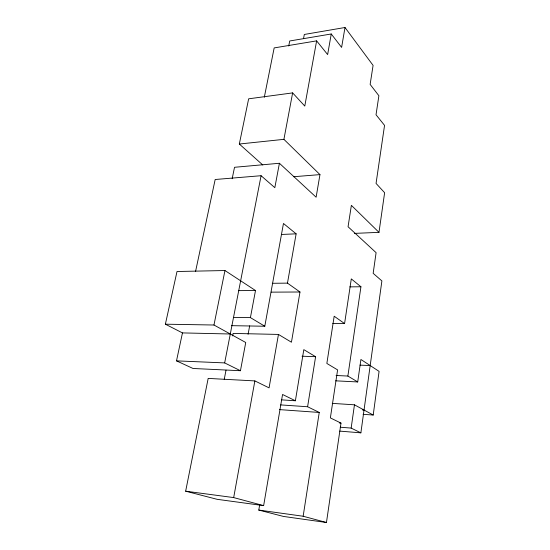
<?xml version="1.0" encoding="UTF-8"?>
<svg xmlns="http://www.w3.org/2000/svg" width="550" height="550" viewBox="0 0 550 550"><rect width="100%" height="100%" fill="white"/><g stroke="black" fill="none" stroke-linecap="round" stroke-linejoin="round"><path stroke-width="0.82" d="M363.055 414.315L373.209 415.03L379.087 371.374L360.91 359.48L357.713 381.947L335.651 380.827M339.707 431.104L360.876 432.85L381.893 280.926L373.161 273.322L376.097 252.67L348.061 226.744L351.374 205.343L378.984 232.354L384.622 192.713L376.056 183.418L384.553 125.373L376.021 114.764L378.888 95.741L370.136 84.398L373.086 65.395L344.994 27.5L304.315 34.464L303.559 38.514M360.876 432.85L351.154 428.086L354.461 404.814L332.255 403.37M259.655 504.989L258.782 510.07L283.436 516.429L326.452 522.5L340.993 423.108L330.371 417.904L337.597 369.889L326.851 363.447L334.18 316.222L344.575 323.586L351.299 278.898L360.938 286.77L347.875 376.049L357.713 381.947M326.452 522.5L303.153 516.244L319.248 412.452L307.601 406.746L280.617 404.903M307.601 406.746L315.604 356.703L303.813 349.635L295.384 400.764L281.683 399.871M232.643 335.919L233.124 333.417L278.458 334.428L269.067 387.867L254.87 380.909L208.175 378.407L185.653 491.191L217.126 499.317L263.643 505.629L282.556 394.474L295.384 400.764M272.291 283.291L287.471 283.126L299.991 291.995L291.445 342.217L278.458 334.428M264.309 97.274L274.168 47.912L316.628 40.872L304.782 106.074L292.634 92.895L248.648 98.814L239.326 144.024L283.91 139.343L319.962 174.611L316.119 197.209L279.414 163.267L234.527 167.289L232.162 178.75M344.994 27.5L341.612 47.403L331.251 33.976L289.699 40.982L288.729 46.014M287.471 283.126L296.134 233.833L283.463 223.479L264.798 326.239L231.543 325.669M331.251 33.976L327.635 54.574L316.628 40.872M263.643 505.629L233.681 497.585L254.87 380.909M165.378 324.191L182.462 332.908L176.502 360.862L193.029 368.479L240.439 370.721L245.74 342.499L213.971 325.016L165.378 324.191L177.004 271.507L224.957 270.538L255.502 290.524L250.415 317.611L264.798 326.239M279.414 163.267L274.828 187.681L261.085 175.711L215.174 179.499L195.58 271.391M283.91 139.343L292.634 92.895M248.084 334.276L249.659 325.868M224.235 379.369L226.016 370.178M240.439 370.721L224.668 362.911L261.085 175.711M213.971 325.016L224.957 270.538M293.569 176.729L319.962 174.611M281.717 234.451L296.134 233.833M354.427 233.386L378.984 232.354M349.793 286.866L360.938 286.77M238.611 290.634L255.502 290.524M271.205 292.146L299.991 291.995M233.406 317.419L250.415 317.611M332.736 323.414L344.575 323.586M182.462 332.908L230.292 333.994M302.032 356.207L315.604 356.703M360.009 365.138L370.184 365.544M176.502 360.862L224.668 362.911M336.064 375.492L347.875 376.049M362.354 409.915L364.031 410.032M279.455 409.606L319.248 412.452M339.281 422.971L340.993 423.108M340.202 427.212L351.154 428.086M185.653 491.191L233.681 497.585M258.782 510.07L303.153 516.244M354.461 404.814L373.209 415.03M239.326 144.024L262.797 164.993"/></g></svg>
